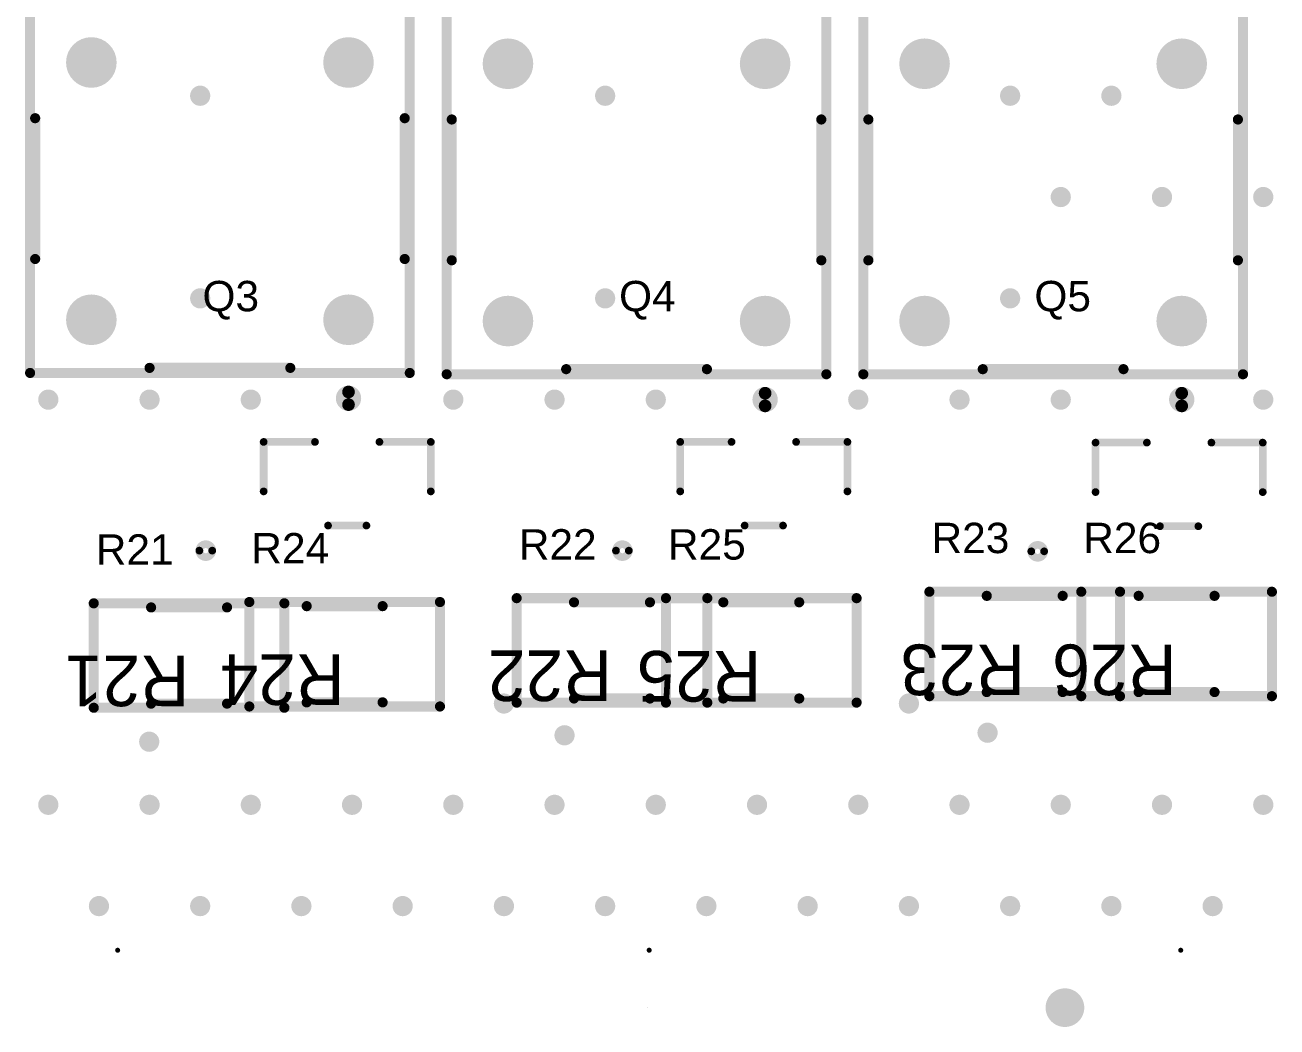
# Model space of a CAD drawing. Header units: millimetres. Extents: x 61 to 211, y 2 to 44.
# Drawn here: x 122.54 to 147.27, y 3.61 to 23.4 of the extents above; entities that cross this region are included whole.
import ezdxf

# ---------------------------------------------------------------- set-up
doc = ezdxf.new("R2010")
doc.units = ezdxf.units.MM
for name, color, linetype in [('Mechanical10', 56, 'Continuous'), ('PadHoleLayer', 156, 'Continuous'), ('TopOverlay', 2, 'Continuous'), ('ViaHoleLayer', 16, 'Continuous')]:
    doc.layers.add(name, color=color, linetype=linetype)
doc.styles.add('Arial', font='', dxfattribs={"height": 0.2})
doc.styles.get('Arial').set_extended_font_data('Arial')

# ---------------------------------------------------------------- blocks, each defined once
blk = doc.blocks.new('V______CRCW0603__3_IPC_A_15')
at = {"layer": 'Mechanical10', "const_width": 0.1999996}
for points in [[(-1.8829147, 1.03106474), (-1.8829147, -1.03106474)], [(1.88291724, 1.03106474), (-1.8829147, 1.03106474)], [(1.88291724, 1.03106474), (1.88291724, -1.03106474)], [(1.88291724, -1.03106474), (-1.8829147, -1.03106474)]]:
    blk.add_lwpolyline(points, dxfattribs=at)
at = {"layer": 'Mechanical10', "const_width": 0.0999998}
for points in [[(-1.9329146, 1.03106474, 1), (-1.8329148, 1.03106474, 1)], [(-1.9329146, 1.03106474, 1), (-1.8329148, 1.03106474, 1)], [(1.83291734, 1.03106474, 1), (1.93291714, 1.03106474, 1)], [(1.83291734, 1.03106474, 1), (1.93291714, 1.03106474, 1)], [(-1.9329146, -1.03106474, 1), (-1.8329148, -1.03106474, 1)], [(-1.9329146, -1.03106474, 1), (-1.8329148, -1.03106474, 1)], [(1.83291734, -1.03106474, 1), (1.93291714, -1.03106474, 1)], [(1.83291734, -1.03106474, 1), (1.93291714, -1.03106474, 1)]]:
    blk.add_lwpolyline(points, format="xyb", close=True, dxfattribs=at)
at = {"layer": 'TopOverlay', "const_width": 0.1999996}
for points in [[(0.75000104, 0.95000064), (-0.75000104, 0.95000064)], [(0.75000104, -0.95000064), (-0.75000104, -0.95000064)]]:
    blk.add_lwpolyline(points, dxfattribs=at)
at = {"layer": 'TopOverlay', "const_width": 0.0999998}
for points in [[(-0.8000009399999999, 0.95000064, 1), (-0.7000011399999999, 0.95000064, 1)], [(0.7000011399999999, 0.95000064, 1), (0.8000009399999999, 0.95000064, 1)], [(-0.8000009399999999, -0.95000064, 1), (-0.7000011399999999, -0.95000064, 1)], [(0.7000011399999999, -0.95000064, 1), (0.8000009399999999, -0.95000064, 1)]]:
    blk.add_lwpolyline(points, format="xyb", close=True, dxfattribs=at)
at = {"layer": 'Mechanical10'}
blk.add_text('R24', height=1.00000054, dxfattribs=at).set_placement((-1.27e-05, -7.62e-06))
blk = doc.blocks.new('V______CRCW0603__3_IPC_A_16')
at = {"layer": 'Mechanical10', "const_width": 0.1999996}
for points in [[(-1.8829147, 1.03106474), (-1.8829147, -1.03106474)], [(1.88291724, 1.03106474), (-1.8829147, 1.03106474)], [(1.88291724, 1.03106474), (1.88291724, -1.03106474)], [(1.88291724, -1.03106474), (-1.8829147, -1.03106474)]]:
    blk.add_lwpolyline(points, dxfattribs=at)
at = {"layer": 'Mechanical10', "const_width": 0.0999998}
for points in [[(-1.9329146, 1.03106474, 1), (-1.8329148, 1.03106474, 1)], [(-1.9329146, 1.03106474, 1), (-1.8329148, 1.03106474, 1)], [(1.83291734, 1.03106474, 1), (1.93291714, 1.03106474, 1)], [(1.83291734, 1.03106474, 1), (1.93291714, 1.03106474, 1)], [(-1.9329146, -1.03106474, 1), (-1.8329148, -1.03106474, 1)], [(-1.9329146, -1.03106474, 1), (-1.8329148, -1.03106474, 1)], [(1.83291734, -1.03106474, 1), (1.93291714, -1.03106474, 1)], [(1.83291734, -1.03106474, 1), (1.93291714, -1.03106474, 1)]]:
    blk.add_lwpolyline(points, format="xyb", close=True, dxfattribs=at)
at = {"layer": 'TopOverlay', "const_width": 0.1999996}
for points in [[(0.75000104, 0.95000064), (-0.75000104, 0.95000064)], [(0.75000104, -0.95000064), (-0.75000104, -0.95000064)]]:
    blk.add_lwpolyline(points, dxfattribs=at)
at = {"layer": 'TopOverlay', "const_width": 0.0999998}
for points in [[(-0.8000009399999999, 0.95000064, 1), (-0.7000011399999999, 0.95000064, 1)], [(0.7000011399999999, 0.95000064, 1), (0.8000009399999999, 0.95000064, 1)], [(-0.8000009399999999, -0.95000064, 1), (-0.7000011399999999, -0.95000064, 1)], [(0.7000011399999999, -0.95000064, 1), (0.8000009399999999, -0.95000064, 1)]]:
    blk.add_lwpolyline(points, format="xyb", close=True, dxfattribs=at)
at = {"layer": 'Mechanical10'}
blk.add_text('R23', height=1.00000054, dxfattribs=at).set_placement((-7.62e-06, 0.0110871))
blk = doc.blocks.new('V______CRCW0603__3_IPC_A_17')
at = {"layer": 'Mechanical10', "const_width": 0.1999996}
for points in [[(-1.8829147, 1.03106474), (-1.8829147, -1.03106474)], [(1.88291724, 1.03106474), (-1.8829147, 1.03106474)], [(1.88291724, 1.03106474), (1.88291724, -1.03106474)], [(1.88291724, -1.03106474), (-1.8829147, -1.03106474)]]:
    blk.add_lwpolyline(points, dxfattribs=at)
at = {"layer": 'Mechanical10', "const_width": 0.0999998}
for points in [[(-1.9329146, 1.03106474, 1), (-1.8329148, 1.03106474, 1)], [(-1.9329146, 1.03106474, 1), (-1.8329148, 1.03106474, 1)], [(1.83291734, 1.03106474, 1), (1.93291714, 1.03106474, 1)], [(1.83291734, 1.03106474, 1), (1.93291714, 1.03106474, 1)], [(-1.9329146, -1.03106474, 1), (-1.8329148, -1.03106474, 1)], [(-1.9329146, -1.03106474, 1), (-1.8329148, -1.03106474, 1)], [(1.83291734, -1.03106474, 1), (1.93291714, -1.03106474, 1)], [(1.83291734, -1.03106474, 1), (1.93291714, -1.03106474, 1)]]:
    blk.add_lwpolyline(points, format="xyb", close=True, dxfattribs=at)
at = {"layer": 'TopOverlay', "const_width": 0.1999996}
for points in [[(0.75000104, 0.95000064), (-0.75000104, 0.95000064)], [(0.75000104, -0.95000064), (-0.75000104, -0.95000064)]]:
    blk.add_lwpolyline(points, dxfattribs=at)
at = {"layer": 'TopOverlay', "const_width": 0.0999998}
for points in [[(-0.8000009399999999, 0.95000064, 1), (-0.7000011399999999, 0.95000064, 1)], [(0.7000011399999999, 0.95000064, 1), (0.8000009399999999, 0.95000064, 1)], [(-0.8000009399999999, -0.95000064, 1), (-0.7000011399999999, -0.95000064, 1)], [(0.7000011399999999, -0.95000064, 1), (0.8000009399999999, -0.95000064, 1)]]:
    blk.add_lwpolyline(points, format="xyb", close=True, dxfattribs=at)
at = {"layer": 'Mechanical10'}
blk.add_text('R25', height=1.00000054, dxfattribs=at).set_placement((-1.27e-05, 0.0110871))
blk = doc.blocks.new('V______CRCW0603__3_IPC_A_18')
at = {"layer": 'Mechanical10', "const_width": 0.1999996}
for points in [[(-1.8829147, 1.03106474), (-1.8829147, -1.03106474)], [(1.88291724, 1.03106474), (-1.8829147, 1.03106474)], [(1.88291724, 1.03106474), (1.88291724, -1.03106474)], [(1.88291724, -1.03106474), (-1.8829147, -1.03106474)]]:
    blk.add_lwpolyline(points, dxfattribs=at)
at = {"layer": 'Mechanical10', "const_width": 0.0999998}
for points in [[(-1.9329146, 1.03106474, 1), (-1.8329148, 1.03106474, 1)], [(-1.9329146, 1.03106474, 1), (-1.8329148, 1.03106474, 1)], [(1.83291734, 1.03106474, 1), (1.93291714, 1.03106474, 1)], [(1.83291734, 1.03106474, 1), (1.93291714, 1.03106474, 1)], [(-1.9329146, -1.03106474, 1), (-1.8329148, -1.03106474, 1)], [(-1.9329146, -1.03106474, 1), (-1.8329148, -1.03106474, 1)], [(1.83291734, -1.03106474, 1), (1.93291714, -1.03106474, 1)], [(1.83291734, -1.03106474, 1), (1.93291714, -1.03106474, 1)]]:
    blk.add_lwpolyline(points, format="xyb", close=True, dxfattribs=at)
at = {"layer": 'TopOverlay', "const_width": 0.1999996}
for points in [[(0.75000104, 0.95000064), (-0.75000104, 0.95000064)], [(0.75000104, -0.95000064), (-0.75000104, -0.95000064)]]:
    blk.add_lwpolyline(points, dxfattribs=at)
at = {"layer": 'TopOverlay', "const_width": 0.0999998}
for points in [[(-0.8000009399999999, 0.95000064, 1), (-0.7000011399999999, 0.95000064, 1)], [(0.7000011399999999, 0.95000064, 1), (0.8000009399999999, 0.95000064, 1)], [(-0.8000009399999999, -0.95000064, 1), (-0.7000011399999999, -0.95000064, 1)], [(0.7000011399999999, -0.95000064, 1), (0.8000009399999999, -0.95000064, 1)]]:
    blk.add_lwpolyline(points, format="xyb", close=True, dxfattribs=at)
at = {"layer": 'Mechanical10'}
blk.add_text('R22', height=1.00000054, dxfattribs=at).set_placement((-7.62e-06, -7.62e-06))
blk = doc.blocks.new('V______CRCW0603__3_IPC_A_19')
at = {"layer": 'Mechanical10', "const_width": 0.1999996}
for points in [[(-1.8829147, 1.03106474), (-1.8829147, -1.03106474)], [(1.88291724, 1.03106474), (-1.8829147, 1.03106474)], [(1.88291724, 1.03106474), (1.88291724, -1.03106474)], [(1.88291724, -1.03106474), (-1.8829147, -1.03106474)]]:
    blk.add_lwpolyline(points, dxfattribs=at)
at = {"layer": 'Mechanical10', "const_width": 0.0999998}
for points in [[(-1.9329146, 1.03106474, 1), (-1.8329148, 1.03106474, 1)], [(-1.9329146, 1.03106474, 1), (-1.8329148, 1.03106474, 1)], [(1.83291734, 1.03106474, 1), (1.93291714, 1.03106474, 1)], [(1.83291734, 1.03106474, 1), (1.93291714, 1.03106474, 1)], [(-1.9329146, -1.03106474, 1), (-1.8329148, -1.03106474, 1)], [(-1.9329146, -1.03106474, 1), (-1.8329148, -1.03106474, 1)], [(1.83291734, -1.03106474, 1), (1.93291714, -1.03106474, 1)], [(1.83291734, -1.03106474, 1), (1.93291714, -1.03106474, 1)]]:
    blk.add_lwpolyline(points, format="xyb", close=True, dxfattribs=at)
at = {"layer": 'TopOverlay', "const_width": 0.1999996}
for points in [[(0.75000104, 0.95000064), (-0.75000104, 0.95000064)], [(0.75000104, -0.95000064), (-0.75000104, -0.95000064)]]:
    blk.add_lwpolyline(points, dxfattribs=at)
at = {"layer": 'TopOverlay', "const_width": 0.0999998}
for points in [[(-0.8000009399999999, 0.95000064, 1), (-0.7000011399999999, 0.95000064, 1)], [(0.7000011399999999, 0.95000064, 1), (0.8000009399999999, 0.95000064, 1)], [(-0.8000009399999999, -0.95000064, 1), (-0.7000011399999999, -0.95000064, 1)], [(0.7000011399999999, -0.95000064, 1), (0.8000009399999999, -0.95000064, 1)]]:
    blk.add_lwpolyline(points, format="xyb", close=True, dxfattribs=at)
at = {"layer": 'Mechanical10'}
blk.add_text('R21', height=1.00000054, dxfattribs=at).set_placement((-1.27e-05, -7.62e-06))
blk = doc.blocks.new('V______CRCW0603__3_IPC_A_20')
at = {"layer": 'Mechanical10', "const_width": 0.1999996}
for points in [[(-1.8829147, 1.03106474), (-1.8829147, -1.03106474)], [(1.88291724, 1.03106474), (-1.8829147, 1.03106474)], [(1.88291724, 1.03106474), (1.88291724, -1.03106474)], [(1.88291724, -1.03106474), (-1.8829147, -1.03106474)]]:
    blk.add_lwpolyline(points, dxfattribs=at)
at = {"layer": 'Mechanical10', "const_width": 0.0999998}
for points in [[(-1.9329146, 1.03106474, 1), (-1.8329148, 1.03106474, 1)], [(-1.9329146, 1.03106474, 1), (-1.8329148, 1.03106474, 1)], [(1.83291734, 1.03106474, 1), (1.93291714, 1.03106474, 1)], [(1.83291734, 1.03106474, 1), (1.93291714, 1.03106474, 1)], [(-1.9329146, -1.03106474, 1), (-1.8329148, -1.03106474, 1)], [(-1.9329146, -1.03106474, 1), (-1.8329148, -1.03106474, 1)], [(1.83291734, -1.03106474, 1), (1.93291714, -1.03106474, 1)], [(1.83291734, -1.03106474, 1), (1.93291714, -1.03106474, 1)]]:
    blk.add_lwpolyline(points, format="xyb", close=True, dxfattribs=at)
at = {"layer": 'TopOverlay', "const_width": 0.1999996}
for points in [[(0.75000104, 0.95000064), (-0.75000104, 0.95000064)], [(0.75000104, -0.95000064), (-0.75000104, -0.95000064)]]:
    blk.add_lwpolyline(points, dxfattribs=at)
at = {"layer": 'TopOverlay', "const_width": 0.0999998}
for points in [[(-0.8000009399999999, 0.95000064, 1), (-0.7000011399999999, 0.95000064, 1)], [(0.7000011399999999, 0.95000064, 1), (0.8000009399999999, 0.95000064, 1)], [(-0.8000009399999999, -0.95000064, 1), (-0.7000011399999999, -0.95000064, 1)], [(0.7000011399999999, -0.95000064, 1), (0.8000009399999999, -0.95000064, 1)]]:
    blk.add_lwpolyline(points, format="xyb", close=True, dxfattribs=at)
at = {"layer": 'Mechanical10'}
blk.add_text('R26', height=1.00000054, dxfattribs=at).set_placement((-1.27e-05, 0.0110871))
blk = doc.blocks.new('SOT23_3_ONS_M_21')
at = {"layer": 'TopOverlay', "const_width": 0.1524}
for points in [[(-1.651, -0.15101824), (-1.651, 0.8255)], [(-1.651, 0.8255), (-0.6367399, 0.8255)], [(0.6367399, 0.8255), (1.651, 0.8255)], [(1.651, -0.15101824), (1.651, 0.8255)], [(-0.3792601, -0.8255), (0.3792601, -0.8255)]]:
    blk.add_lwpolyline(points, dxfattribs=at)
at = {"layer": 'TopOverlay'}
for points, const_width in [([(-1.6891, 0.8255, 1), (-1.6129, 0.8255, 1)], 0.0762), ([(-1.6891, 0.8255, 1), (-1.6129, 0.8255, 1)], 0.0762), ([(-0.6748398999999999, 0.8255, 1), (-0.5986398999999999, 0.8255, 1)], 0.0762), ([(0.5986398999999999, 0.8255, 1), (0.6748398999999999, 0.8255, 1)], 0.0762), ([(1.6129, 0.8255, 1), (1.6891, 0.8255, 1)], 0.0762), ([(1.6129, 0.8255, 1), (1.6891, 0.8255, 1)], 0.0762), ([(-1.6891, -0.15101824, 1), (-1.6129, -0.15101824, 1)], 0.0762), ([(1.6129, -0.15101824, 1), (1.6891, -0.15101824, 1)], 0.0762), ([(-0.4173601, -0.8255, 1), (-0.3411601, -0.8255, 1)], 0.0762), ([(0.3411601, -0.8255, 1), (0.4173601, -0.8255, 1)], 0.0762), ([(-2.667, -1.3208, 1), (-2.921, -1.3208, 1)], 0.1524), ([(-2.9591, -1.3208, 1), (-2.8829, -1.3208, 1)], 0.0762), ([(-2.7051, -1.3208, 1), (-2.6289, -1.3208, 1)], 0.0762)]:
    blk.add_lwpolyline(points, format="xyb", close=True, dxfattribs=dict(at, const_width=const_width))
blk = doc.blocks.new('SOT23_3_ONS_M_22')
at = {"layer": 'TopOverlay', "const_width": 0.1524}
for points in [[(-1.651, -0.15101824), (-1.651, 0.8255)], [(-1.651, 0.8255), (-0.6367399, 0.8255)], [(0.6367399, 0.8255), (1.651, 0.8255)], [(1.651, -0.15101824), (1.651, 0.8255)], [(-0.3792601, -0.8255), (0.3792601, -0.8255)]]:
    blk.add_lwpolyline(points, dxfattribs=at)
at = {"layer": 'TopOverlay'}
for points, const_width in [([(-1.6891, 0.8255, 1), (-1.6129, 0.8255, 1)], 0.0762), ([(-1.6891, 0.8255, 1), (-1.6129, 0.8255, 1)], 0.0762), ([(-0.6748398999999999, 0.8255, 1), (-0.5986398999999999, 0.8255, 1)], 0.0762), ([(0.5986398999999999, 0.8255, 1), (0.6748398999999999, 0.8255, 1)], 0.0762), ([(1.6129, 0.8255, 1), (1.6891, 0.8255, 1)], 0.0762), ([(1.6129, 0.8255, 1), (1.6891, 0.8255, 1)], 0.0762), ([(-1.6891, -0.15101824, 1), (-1.6129, -0.15101824, 1)], 0.0762), ([(1.6129, -0.15101824, 1), (1.6891, -0.15101824, 1)], 0.0762), ([(-0.4173601, -0.8255, 1), (-0.3411601, -0.8255, 1)], 0.0762), ([(0.3411601, -0.8255, 1), (0.4173601, -0.8255, 1)], 0.0762), ([(-2.667, -1.3208, 1), (-2.921, -1.3208, 1)], 0.1524), ([(-2.9591, -1.3208, 1), (-2.8829, -1.3208, 1)], 0.0762), ([(-2.7051, -1.3208, 1), (-2.6289, -1.3208, 1)], 0.0762)]:
    blk.add_lwpolyline(points, format="xyb", close=True, dxfattribs=dict(at, const_width=const_width))
blk = doc.blocks.new('SOT23_3_ONS_M_23')
at = {"layer": 'TopOverlay', "const_width": 0.1524}
for points in [[(-1.651, -0.15101824), (-1.651, 0.8255)], [(-1.651, 0.8255), (-0.6367399, 0.8255)], [(0.6367399, 0.8255), (1.651, 0.8255)], [(1.651, -0.15101824), (1.651, 0.8255)], [(-0.3792601, -0.8255), (0.3792601, -0.8255)]]:
    blk.add_lwpolyline(points, dxfattribs=at)
at = {"layer": 'TopOverlay'}
for points, const_width in [([(-1.6891, 0.8255, 1), (-1.6129, 0.8255, 1)], 0.0762), ([(-1.6891, 0.8255, 1), (-1.6129, 0.8255, 1)], 0.0762), ([(-0.6748398999999999, 0.8255, 1), (-0.5986398999999999, 0.8255, 1)], 0.0762), ([(0.5986398999999999, 0.8255, 1), (0.6748398999999999, 0.8255, 1)], 0.0762), ([(1.6129, 0.8255, 1), (1.6891, 0.8255, 1)], 0.0762), ([(1.6129, 0.8255, 1), (1.6891, 0.8255, 1)], 0.0762), ([(-1.6891, -0.15101824, 1), (-1.6129, -0.15101824, 1)], 0.0762), ([(1.6129, -0.15101824, 1), (1.6891, -0.15101824, 1)], 0.0762), ([(-0.4173601, -0.8255, 1), (-0.3411601, -0.8255, 1)], 0.0762), ([(0.3411601, -0.8255, 1), (0.4173601, -0.8255, 1)], 0.0762), ([(-2.667, -1.3208, 1), (-2.921, -1.3208, 1)], 0.1524), ([(-2.9591, -1.3208, 1), (-2.8829, -1.3208, 1)], 0.0762), ([(-2.7051, -1.3208, 1), (-2.6289, -1.3208, 1)], 0.0762)]:
    blk.add_lwpolyline(points, format="xyb", close=True, dxfattribs=dict(at, const_width=const_width))
blk = doc.blocks.new('TE_C____________V23079A1001B301_R___________L____P_______26')
at = {"layer": 'PadHoleLayer'}
h = blk.add_hatch(color=156, dxfattribs=at)
edge = h.paths.add_edge_path()
edge.add_arc((-6.35, 2.54), 0.499999, 0, 360)
h = blk.add_hatch(color=156, dxfattribs=at)
edge = h.paths.add_edge_path()
edge.add_arc((-1.27, 2.54), 0.499999, 0, 360)
h = blk.add_hatch(color=156, dxfattribs=at)
edge = h.paths.add_edge_path()
edge.add_arc((1.27, 2.54), 0.499999, 0, 360)
h = blk.add_hatch(color=156, dxfattribs=at)
edge = h.paths.add_edge_path()
edge.add_arc((3.81, 2.54), 0.499999, 0, 360)
h = blk.add_hatch(color=156, dxfattribs=at)
edge = h.paths.add_edge_path()
edge.add_arc((-6.35, -2.54), 0.499999, 0, 360)
h = blk.add_hatch(color=156, dxfattribs=at)
edge = h.paths.add_edge_path()
edge.add_arc((-1.27, -2.54), 0.499999, 0, 360)
h = blk.add_hatch(color=156, dxfattribs=at)
edge = h.paths.add_edge_path()
edge.add_arc((1.27, -2.54), 0.499999, 0, 360)
h = blk.add_hatch(color=156, dxfattribs=at)
edge = h.paths.add_edge_path()
edge.add_arc((3.81, -2.54), 0.499999, 0, 360)
at = {"layer": 'Mechanical10', "const_width": 0.1999996}
for points in [[(-7.400000439999999, 3.75000012), (-7.400000439999999, -3.75000012)], [(-7.400000439999999, 3.75000012), (7.400000439999999, 3.75000012)], [(7.400000439999999, 3.75000012), (7.400000439999999, -3.75000012)], [(-7.400000439999999, -3.75000012), (7.400000439999999, -3.75000012)]]:
    blk.add_lwpolyline(points, dxfattribs=at)
at = {"layer": 'Mechanical10', "const_width": 0.0999998}
for points in [[(-7.450000339999999, 3.75000012, 1), (-7.35000054, 3.75000012, 1)], [(-7.450000339999999, 3.75000012, 1), (-7.35000054, 3.75000012, 1)], [(7.35000054, 3.75000012, 1), (7.450000339999999, 3.75000012, 1)], [(7.35000054, 3.75000012, 1), (7.450000339999999, 3.75000012, 1)], [(-7.450000339999999, -3.75000012, 1), (-7.35000054, -3.75000012, 1)], [(-7.450000339999999, -3.75000012, 1), (-7.35000054, -3.75000012, 1)], [(7.35000054, -3.75000012, 1), (7.450000339999999, -3.75000012, 1)], [(7.35000054, -3.75000012, 1), (7.450000339999999, -3.75000012, 1)]]:
    blk.add_lwpolyline(points, format="xyb", close=True, dxfattribs=at)
at = {"layer": 'TopOverlay', "const_width": 0.1999996}
for points in [[(-5.149999859999999, 3.65000032), (-2.37000034, 3.65000032)], [(-0.06999986, 3.65000032), (0.16999966, 3.65000032)], [(2.47000014, 3.65000032), (2.70999966, 3.65000032)], [(5.01000014, 3.65000032), (7.300000639999999, 3.65000032)], [(7.300000639999999, 3.65000032), (7.300000639999999, -3.65000032)], [(-7.300000639999999, 1.38999976), (-7.300000639999999, -1.38999976)], [(-5.149999859999999, -3.65000032), (-2.37000034, -3.65000032)], [(-0.06999986, -3.65000032), (0.16999966, -3.65000032)], [(2.47000014, -3.65000032), (2.70999966, -3.65000032)], [(5.01000014, -3.65000032), (7.300000639999999, -3.65000032)]]:
    blk.add_lwpolyline(points, dxfattribs=at)
at = {"layer": 'TopOverlay'}
for points, const_width in [([(-5.19999976, 3.65000032, 1), (-5.09999996, 3.65000032, 1)], 0.0999998), ([(-2.42000024, 3.65000032, 1), (-2.32000044, 3.65000032, 1)], 0.0999998), ([(-0.11999976, 3.65000032, 1), (-0.01999996, 3.65000032, 1)], 0.0999998), ([(0.11999976, 3.65000032, 1), (0.21999956, 3.65000032, 1)], 0.0999998), ([(2.42000024, 3.65000032, 1), (2.52000004, 3.65000032, 1)], 0.0999998), ([(2.65999976, 3.65000032, 1), (2.75999956, 3.65000032, 1)], 0.0999998), ([(4.960000239999999, 3.65000032, 1), (5.060000039999999, 3.65000032, 1)], 0.0999998), ([(7.250000739999999, 3.65000032, 1), (7.35000054, 3.65000032, 1)], 0.0999998), ([(7.250000739999999, 3.65000032, 1), (7.35000054, 3.65000032, 1)], 0.0999998), ([(-7.35000054, 1.38999976, 1), (-7.250000739999999, 1.38999976, 1)], 0.0999998), ([(-7.35000054, -1.38999976, 1), (-7.250000739999999, -1.38999976, 1)], 0.0999998), ([(-7.774998419999999, -2.54, 1), (-8.02500046, -2.54, 1)], 0.2499995), ([(-8.0874997, -2.54, 1), (-7.962501219999999, -2.54, 1)], 0.12499848), ([(-7.837497659999999, -2.54, 1), (-7.71249918, -2.54, 1)], 0.12499848), ([(-5.19999976, -3.65000032, 1), (-5.09999996, -3.65000032, 1)], 0.0999998), ([(-2.42000024, -3.65000032, 1), (-2.32000044, -3.65000032, 1)], 0.0999998), ([(-0.11999976, -3.65000032, 1), (-0.01999996, -3.65000032, 1)], 0.0999998), ([(0.11999976, -3.65000032, 1), (0.21999956, -3.65000032, 1)], 0.0999998), ([(2.42000024, -3.65000032, 1), (2.52000004, -3.65000032, 1)], 0.0999998), ([(2.65999976, -3.65000032, 1), (2.75999956, -3.65000032, 1)], 0.0999998), ([(4.960000239999999, -3.65000032, 1), (5.060000039999999, -3.65000032, 1)], 0.0999998), ([(7.250000739999999, -3.65000032, 1), (7.35000054, -3.65000032, 1)], 0.0999998), ([(7.250000739999999, -3.65000032, 1), (7.35000054, -3.65000032, 1)], 0.0999998)]:
    blk.add_lwpolyline(points, format="xyb", close=True, dxfattribs=dict(at, const_width=const_width))
at = {"layer": 'Mechanical10'}
blk.add_text('K3', height=1.00000054, dxfattribs=at).set_placement((0, 0))
blk = doc.blocks.new('TE_C____________V23079A1001B301_R___________L____P_______27')
at = {"layer": 'PadHoleLayer'}
h = blk.add_hatch(color=156, dxfattribs=at)
edge = h.paths.add_edge_path()
edge.add_arc((-6.35, 2.54), 0.499999, 0, 360)
h = blk.add_hatch(color=156, dxfattribs=at)
edge = h.paths.add_edge_path()
edge.add_arc((-1.27, 2.54), 0.499999, 0, 360)
h = blk.add_hatch(color=156, dxfattribs=at)
edge = h.paths.add_edge_path()
edge.add_arc((1.27, 2.54), 0.499999, 0, 360)
h = blk.add_hatch(color=156, dxfattribs=at)
edge = h.paths.add_edge_path()
edge.add_arc((3.81, 2.54), 0.499999, 0, 360)
h = blk.add_hatch(color=156, dxfattribs=at)
edge = h.paths.add_edge_path()
edge.add_arc((-6.35, -2.54), 0.499999, 0, 360)
h = blk.add_hatch(color=156, dxfattribs=at)
edge = h.paths.add_edge_path()
edge.add_arc((-1.27, -2.54), 0.499999, 0, 360)
h = blk.add_hatch(color=156, dxfattribs=at)
edge = h.paths.add_edge_path()
edge.add_arc((1.27, -2.54), 0.499999, 0, 360)
h = blk.add_hatch(color=156, dxfattribs=at)
edge = h.paths.add_edge_path()
edge.add_arc((3.81, -2.54), 0.499999, 0, 360)
at = {"layer": 'Mechanical10', "const_width": 0.1999996}
for points in [[(-7.400000439999999, 3.75000012), (-7.400000439999999, -3.75000012)], [(-7.400000439999999, 3.75000012), (7.400000439999999, 3.75000012)], [(7.400000439999999, 3.75000012), (7.400000439999999, -3.75000012)], [(-7.400000439999999, -3.75000012), (7.400000439999999, -3.75000012)]]:
    blk.add_lwpolyline(points, dxfattribs=at)
at = {"layer": 'Mechanical10', "const_width": 0.0999998}
for points in [[(-7.450000339999999, 3.75000012, 1), (-7.35000054, 3.75000012, 1)], [(-7.450000339999999, 3.75000012, 1), (-7.35000054, 3.75000012, 1)], [(7.35000054, 3.75000012, 1), (7.450000339999999, 3.75000012, 1)], [(7.35000054, 3.75000012, 1), (7.450000339999999, 3.75000012, 1)], [(-7.450000339999999, -3.75000012, 1), (-7.35000054, -3.75000012, 1)], [(-7.450000339999999, -3.75000012, 1), (-7.35000054, -3.75000012, 1)], [(7.35000054, -3.75000012, 1), (7.450000339999999, -3.75000012, 1)], [(7.35000054, -3.75000012, 1), (7.450000339999999, -3.75000012, 1)]]:
    blk.add_lwpolyline(points, format="xyb", close=True, dxfattribs=at)
at = {"layer": 'TopOverlay', "const_width": 0.1999996}
for points in [[(-5.149999859999999, 3.65000032), (-2.37000034, 3.65000032)], [(-0.06999986, 3.65000032), (0.16999966, 3.65000032)], [(2.47000014, 3.65000032), (2.70999966, 3.65000032)], [(5.01000014, 3.65000032), (7.300000639999999, 3.65000032)], [(7.300000639999999, 3.65000032), (7.300000639999999, -3.65000032)], [(-7.300000639999999, 1.38999976), (-7.300000639999999, -1.38999976)], [(-5.149999859999999, -3.65000032), (-2.37000034, -3.65000032)], [(-0.06999986, -3.65000032), (0.16999966, -3.65000032)], [(2.47000014, -3.65000032), (2.70999966, -3.65000032)], [(5.01000014, -3.65000032), (7.300000639999999, -3.65000032)]]:
    blk.add_lwpolyline(points, dxfattribs=at)
at = {"layer": 'TopOverlay'}
for points, const_width in [([(-5.19999976, 3.65000032, 1), (-5.09999996, 3.65000032, 1)], 0.0999998), ([(-2.42000024, 3.65000032, 1), (-2.32000044, 3.65000032, 1)], 0.0999998), ([(-0.11999976, 3.65000032, 1), (-0.01999996, 3.65000032, 1)], 0.0999998), ([(0.11999976, 3.65000032, 1), (0.21999956, 3.65000032, 1)], 0.0999998), ([(2.42000024, 3.65000032, 1), (2.52000004, 3.65000032, 1)], 0.0999998), ([(2.65999976, 3.65000032, 1), (2.75999956, 3.65000032, 1)], 0.0999998), ([(4.960000239999999, 3.65000032, 1), (5.060000039999999, 3.65000032, 1)], 0.0999998), ([(7.250000739999999, 3.65000032, 1), (7.35000054, 3.65000032, 1)], 0.0999998), ([(7.250000739999999, 3.65000032, 1), (7.35000054, 3.65000032, 1)], 0.0999998), ([(-7.35000054, 1.38999976, 1), (-7.250000739999999, 1.38999976, 1)], 0.0999998), ([(-7.35000054, -1.38999976, 1), (-7.250000739999999, -1.38999976, 1)], 0.0999998), ([(-7.774998419999999, -2.54, 1), (-8.02500046, -2.54, 1)], 0.2499995), ([(-8.0874997, -2.54, 1), (-7.962501219999999, -2.54, 1)], 0.12499848), ([(-7.837497659999999, -2.54, 1), (-7.71249918, -2.54, 1)], 0.12499848), ([(-5.19999976, -3.65000032, 1), (-5.09999996, -3.65000032, 1)], 0.0999998), ([(-2.42000024, -3.65000032, 1), (-2.32000044, -3.65000032, 1)], 0.0999998), ([(-0.11999976, -3.65000032, 1), (-0.01999996, -3.65000032, 1)], 0.0999998), ([(0.11999976, -3.65000032, 1), (0.21999956, -3.65000032, 1)], 0.0999998), ([(2.42000024, -3.65000032, 1), (2.52000004, -3.65000032, 1)], 0.0999998), ([(2.65999976, -3.65000032, 1), (2.75999956, -3.65000032, 1)], 0.0999998), ([(4.960000239999999, -3.65000032, 1), (5.060000039999999, -3.65000032, 1)], 0.0999998), ([(7.250000739999999, -3.65000032, 1), (7.35000054, -3.65000032, 1)], 0.0999998), ([(7.250000739999999, -3.65000032, 1), (7.35000054, -3.65000032, 1)], 0.0999998)]:
    blk.add_lwpolyline(points, format="xyb", close=True, dxfattribs=dict(at, const_width=const_width))
at = {"layer": 'Mechanical10'}
blk.add_text('K2', height=1.00000054, dxfattribs=at).set_placement((0, 0))
blk = doc.blocks.new('TE_C____________V23079A1001B301_R___________L____P_______80')
at = {"layer": 'PadHoleLayer'}
h = blk.add_hatch(color=156, dxfattribs=at)
edge = h.paths.add_edge_path()
edge.add_arc((-6.35, 2.54), 0.499999, 0, 360)
h = blk.add_hatch(color=156, dxfattribs=at)
edge = h.paths.add_edge_path()
edge.add_arc((-1.27, 2.54), 0.499999, 0, 360)
h = blk.add_hatch(color=156, dxfattribs=at)
edge = h.paths.add_edge_path()
edge.add_arc((1.27, 2.54), 0.499999, 0, 360)
h = blk.add_hatch(color=156, dxfattribs=at)
edge = h.paths.add_edge_path()
edge.add_arc((3.81, 2.54), 0.499999, 0, 360)
h = blk.add_hatch(color=156, dxfattribs=at)
edge = h.paths.add_edge_path()
edge.add_arc((-6.35, -2.54), 0.499999, 0, 360)
h = blk.add_hatch(color=156, dxfattribs=at)
edge = h.paths.add_edge_path()
edge.add_arc((-1.27, -2.54), 0.499999, 0, 360)
h = blk.add_hatch(color=156, dxfattribs=at)
edge = h.paths.add_edge_path()
edge.add_arc((1.27, -2.54), 0.499999, 0, 360)
h = blk.add_hatch(color=156, dxfattribs=at)
edge = h.paths.add_edge_path()
edge.add_arc((3.81, -2.54), 0.499999, 0, 360)
at = {"layer": 'Mechanical10', "const_width": 0.1999996}
for points in [[(-7.400000439999999, 3.75000012), (-7.400000439999999, -3.75000012)], [(-7.400000439999999, 3.75000012), (7.400000439999999, 3.75000012)], [(7.400000439999999, 3.75000012), (7.400000439999999, -3.75000012)], [(-7.400000439999999, -3.75000012), (7.400000439999999, -3.75000012)]]:
    blk.add_lwpolyline(points, dxfattribs=at)
at = {"layer": 'Mechanical10', "const_width": 0.0999998}
for points in [[(-7.450000339999999, 3.75000012, 1), (-7.35000054, 3.75000012, 1)], [(-7.450000339999999, 3.75000012, 1), (-7.35000054, 3.75000012, 1)], [(7.35000054, 3.75000012, 1), (7.450000339999999, 3.75000012, 1)], [(7.35000054, 3.75000012, 1), (7.450000339999999, 3.75000012, 1)], [(-7.450000339999999, -3.75000012, 1), (-7.35000054, -3.75000012, 1)], [(-7.450000339999999, -3.75000012, 1), (-7.35000054, -3.75000012, 1)], [(7.35000054, -3.75000012, 1), (7.450000339999999, -3.75000012, 1)], [(7.35000054, -3.75000012, 1), (7.450000339999999, -3.75000012, 1)]]:
    blk.add_lwpolyline(points, format="xyb", close=True, dxfattribs=at)
at = {"layer": 'TopOverlay', "const_width": 0.1999996}
for points in [[(-5.149999859999999, 3.65000032), (-2.37000034, 3.65000032)], [(-0.06999986, 3.65000032), (0.16999966, 3.65000032)], [(2.47000014, 3.65000032), (2.70999966, 3.65000032)], [(5.01000014, 3.65000032), (7.300000639999999, 3.65000032)], [(7.300000639999999, 3.65000032), (7.300000639999999, -3.65000032)], [(-7.300000639999999, 1.38999976), (-7.300000639999999, -1.38999976)], [(-5.149999859999999, -3.65000032), (-2.37000034, -3.65000032)], [(-0.06999986, -3.65000032), (0.16999966, -3.65000032)], [(2.47000014, -3.65000032), (2.70999966, -3.65000032)], [(5.01000014, -3.65000032), (7.300000639999999, -3.65000032)]]:
    blk.add_lwpolyline(points, dxfattribs=at)
at = {"layer": 'TopOverlay'}
for points, const_width in [([(-5.19999976, 3.65000032, 1), (-5.09999996, 3.65000032, 1)], 0.0999998), ([(-2.42000024, 3.65000032, 1), (-2.32000044, 3.65000032, 1)], 0.0999998), ([(-0.11999976, 3.65000032, 1), (-0.01999996, 3.65000032, 1)], 0.0999998), ([(0.11999976, 3.65000032, 1), (0.21999956, 3.65000032, 1)], 0.0999998), ([(2.42000024, 3.65000032, 1), (2.52000004, 3.65000032, 1)], 0.0999998), ([(2.65999976, 3.65000032, 1), (2.75999956, 3.65000032, 1)], 0.0999998), ([(4.960000239999999, 3.65000032, 1), (5.060000039999999, 3.65000032, 1)], 0.0999998), ([(7.250000739999999, 3.65000032, 1), (7.35000054, 3.65000032, 1)], 0.0999998), ([(7.250000739999999, 3.65000032, 1), (7.35000054, 3.65000032, 1)], 0.0999998), ([(-7.35000054, 1.38999976, 1), (-7.250000739999999, 1.38999976, 1)], 0.0999998), ([(-7.35000054, -1.38999976, 1), (-7.250000739999999, -1.38999976, 1)], 0.0999998), ([(-7.774998419999999, -2.54, 1), (-8.02500046, -2.54, 1)], 0.2499995), ([(-8.0874997, -2.54, 1), (-7.962501219999999, -2.54, 1)], 0.12499848), ([(-7.837497659999999, -2.54, 1), (-7.71249918, -2.54, 1)], 0.12499848), ([(-5.19999976, -3.65000032, 1), (-5.09999996, -3.65000032, 1)], 0.0999998), ([(-2.42000024, -3.65000032, 1), (-2.32000044, -3.65000032, 1)], 0.0999998), ([(-0.11999976, -3.65000032, 1), (-0.01999996, -3.65000032, 1)], 0.0999998), ([(0.11999976, -3.65000032, 1), (0.21999956, -3.65000032, 1)], 0.0999998), ([(2.42000024, -3.65000032, 1), (2.52000004, -3.65000032, 1)], 0.0999998), ([(2.65999976, -3.65000032, 1), (2.75999956, -3.65000032, 1)], 0.0999998), ([(4.960000239999999, -3.65000032, 1), (5.060000039999999, -3.65000032, 1)], 0.0999998), ([(7.250000739999999, -3.65000032, 1), (7.35000054, -3.65000032, 1)], 0.0999998), ([(7.250000739999999, -3.65000032, 1), (7.35000054, -3.65000032, 1)], 0.0999998)]:
    blk.add_lwpolyline(points, format="xyb", close=True, dxfattribs=dict(at, const_width=const_width))
at = {"layer": 'Mechanical10'}
blk.add_text('K1', height=1.00000054, dxfattribs=at).set_placement((0, 0))

msp = doc.modelspace()

# ---------------------------------------------------------------- hatches: boundary and pattern name
at = {"layer": 'PadHoleLayer'}
h = msp.add_hatch(color=156, dxfattribs=at)
edge = h.paths.add_edge_path()
edge.add_arc((124.36984016, 5.12911852), 0.0499999, 0, 360)
h = msp.add_hatch(color=156, dxfattribs=at)
edge = h.paths.add_edge_path()
edge.add_arc((124.36984016, 5.12911852), 0.0499999, 0, 360)
h = msp.add_hatch(color=156, dxfattribs=at)
edge = h.paths.add_edge_path()
edge.add_arc((134.86984456, 5.12916932), 0.0499999, 0, 360)
h = msp.add_hatch(color=156, dxfattribs=at)
edge = h.paths.add_edge_path()
edge.add_arc((134.86984456, 5.12916932), 0.0499999, 0, 360)
h = msp.add_hatch(color=156, dxfattribs=at)
edge = h.paths.add_edge_path()
edge.add_arc((134.86984456, 5.12911852), 0.0499999, 0, 360)
h = msp.add_hatch(color=156, dxfattribs=at)
edge = h.paths.add_edge_path()
edge.add_arc((134.86984456, 5.12911852), 0.0499999, 0, 360)
h = msp.add_hatch(color=156, dxfattribs=at)
edge = h.paths.add_edge_path()
edge.add_arc((145.36979816, 5.12916932), 0.0499999, 0, 360)
h = msp.add_hatch(color=156, dxfattribs=at)
edge = h.paths.add_edge_path()
edge.add_arc((145.36979816, 5.12916932), 0.0499999, 0, 360)
h = msp.add_hatch(color=156, dxfattribs=at)
edge = h.paths.add_edge_path()
edge.add_arc((134.84302216, 4.00166332), 0.003175, 0, 360)
h = msp.add_hatch(color=156, dxfattribs=at)
edge = h.paths.add_edge_path()
edge.add_arc((143.08130134, 4.00168872), 0.003175, 0, 360)
h = msp.add_hatch(color=156, dxfattribs=at)
edge = h.paths.add_edge_path()
edge.add_arc((143.08130896, 4.00166332), 0.003175, 0, 360)
at = {"layer": 'TopOverlay'}
h = msp.add_hatch(color=2, dxfattribs=at)
edge = h.paths.add_edge_path()
edge.add_arc((124.36984016, 5.12911852), 0.0499999, 0, 360)
h = msp.add_hatch(color=2, dxfattribs=at)
edge = h.paths.add_edge_path()
edge.add_arc((124.36984016, 5.12911852), 0.0499999, 0, 360)
h = msp.add_hatch(color=2, dxfattribs=at)
edge = h.paths.add_edge_path()
edge.add_arc((134.86984456, 5.12916932), 0.0499999, 0, 360)
h = msp.add_hatch(color=2, dxfattribs=at)
edge = h.paths.add_edge_path()
edge.add_arc((134.86984456, 5.12916932), 0.0499999, 0, 360)
h = msp.add_hatch(color=2, dxfattribs=at)
edge = h.paths.add_edge_path()
edge.add_arc((134.86984456, 5.12911852), 0.0499999, 0, 360)
h = msp.add_hatch(color=2, dxfattribs=at)
edge = h.paths.add_edge_path()
edge.add_arc((134.86984456, 5.12911852), 0.0499999, 0, 360)
h = msp.add_hatch(color=2, dxfattribs=at)
edge = h.paths.add_edge_path()
edge.add_arc((145.36979816, 5.12916932), 0.0499999, 0, 360)
h = msp.add_hatch(color=2, dxfattribs=at)
edge = h.paths.add_edge_path()
edge.add_arc((145.36979816, 5.12916932), 0.0499999, 0, 360)
h = msp.add_hatch(color=2, dxfattribs=at)
edge = h.paths.add_edge_path()
edge.add_arc((134.84302216, 4.00166332), 0.003175, 0, 360)
h = msp.add_hatch(color=2, dxfattribs=at)
edge = h.paths.add_edge_path()
edge.add_arc((143.08130134, 4.00168872), 0.003175, 0, 360)
h = msp.add_hatch(color=2, dxfattribs=at)
edge = h.paths.add_edge_path()
edge.add_arc((143.08130896, 4.00166332), 0.003175, 0, 360)
at = {"layer": 'ViaHoleLayer'}
h = msp.add_hatch(color=16, dxfattribs=at)
edge = h.paths.add_edge_path()
edge.add_arc((126.00008582, 22.00002204), 0.1999996, 0, 360)
h = msp.add_hatch(color=16, dxfattribs=at)
edge = h.paths.add_edge_path()
edge.add_arc((134.00009014, 22.00002204), 0.1999996, 0, 360)
h = msp.add_hatch(color=16, dxfattribs=at)
edge = h.paths.add_edge_path()
edge.add_arc((142.00009446, 22.00002204), 0.1999996, 0, 360)
h = msp.add_hatch(color=16, dxfattribs=at)
edge = h.paths.add_edge_path()
edge.add_arc((144.00009554, 22.00002204), 0.1999996, 0, 360)
h = msp.add_hatch(color=16, dxfattribs=at)
edge = h.paths.add_edge_path()
edge.add_arc((143.000095, 20.00002096), 0.1999996, 0, 360)
h = msp.add_hatch(color=16, dxfattribs=at)
edge = h.paths.add_edge_path()
edge.add_arc((145.00009608, 20.00002096), 0.1999996, 0, 360)
h = msp.add_hatch(color=16, dxfattribs=at)
edge = h.paths.add_edge_path()
edge.add_arc((147.00009716, 20.00002096), 0.1999996, 0, 360)
h = msp.add_hatch(color=16, dxfattribs=at)
edge = h.paths.add_edge_path()
edge.add_arc((126.00008582, 18.00001988), 0.1999996, 0, 360)
h = msp.add_hatch(color=16, dxfattribs=at)
edge = h.paths.add_edge_path()
edge.add_arc((134.00009014, 18.00001988), 0.1999996, 0, 360)
h = msp.add_hatch(color=16, dxfattribs=at)
edge = h.paths.add_edge_path()
edge.add_arc((142.00009446, 18.00001988), 0.1999996, 0, 360)
h = msp.add_hatch(color=16, dxfattribs=at)
edge = h.paths.add_edge_path()
edge.add_arc((123.0000842, 16.0000188), 0.1999996, 0, 360)
h = msp.add_hatch(color=16, dxfattribs=at)
edge = h.paths.add_edge_path()
edge.add_arc((125.00008528, 16.0000188), 0.1999996, 0, 360)
h = msp.add_hatch(color=16, dxfattribs=at)
edge = h.paths.add_edge_path()
edge.add_arc((127.00008636, 16.0000188), 0.1999996, 0, 360)
h = msp.add_hatch(color=16, dxfattribs=at)
edge = h.paths.add_edge_path()
edge.add_arc((131.00008852, 16.0000188), 0.1999996, 0, 360)
h = msp.add_hatch(color=16, dxfattribs=at)
edge = h.paths.add_edge_path()
edge.add_arc((133.0000896, 16.0000188), 0.1999996, 0, 360)
h = msp.add_hatch(color=16, dxfattribs=at)
edge = h.paths.add_edge_path()
edge.add_arc((135.00009068, 16.0000188), 0.1999996, 0, 360)
h = msp.add_hatch(color=16, dxfattribs=at)
edge = h.paths.add_edge_path()
edge.add_arc((139.00009284, 16.0000188), 0.1999996, 0, 360)
h = msp.add_hatch(color=16, dxfattribs=at)
edge = h.paths.add_edge_path()
edge.add_arc((141.00009392, 16.0000188), 0.1999996, 0, 360)
h = msp.add_hatch(color=16, dxfattribs=at)
edge = h.paths.add_edge_path()
edge.add_arc((143.000095, 16.0000188), 0.1999996, 0, 360)
h = msp.add_hatch(color=16, dxfattribs=at)
edge = h.paths.add_edge_path()
edge.add_arc((147.00009716, 16.0000188), 0.1999996, 0, 360)
h = msp.add_hatch(color=16, dxfattribs=at)
edge = h.paths.add_edge_path()
edge.add_arc((132.00008906, 10.00001556), 0.1999996, 0, 360)
h = msp.add_hatch(color=16, dxfattribs=at)
edge = h.paths.add_edge_path()
edge.add_arc((140.00009338, 10.00001556), 0.1999996, 0, 360)
h = msp.add_hatch(color=16, dxfattribs=at)
edge = h.paths.add_edge_path()
edge.add_arc((124.9934, 9.2456), 0.1999996, 0, 360)
h = msp.add_hatch(color=16, dxfattribs=at)
edge = h.paths.add_edge_path()
edge.add_arc((133.1976, 9.372599999999998), 0.1999996, 0, 360)
h = msp.add_hatch(color=16, dxfattribs=at)
edge = h.paths.add_edge_path()
edge.add_arc((141.5542, 9.423399999999999), 0.1999996, 0, 360)
h = msp.add_hatch(color=16, dxfattribs=at)
edge = h.paths.add_edge_path()
edge.add_arc((123.0000842, 8.000014479999999), 0.1999996, 0, 360)
h = msp.add_hatch(color=16, dxfattribs=at)
edge = h.paths.add_edge_path()
edge.add_arc((125.00008528, 8.000014479999999), 0.1999996, 0, 360)
h = msp.add_hatch(color=16, dxfattribs=at)
edge = h.paths.add_edge_path()
edge.add_arc((127.00008636, 8.000014479999999), 0.1999996, 0, 360)
h = msp.add_hatch(color=16, dxfattribs=at)
edge = h.paths.add_edge_path()
edge.add_arc((129.00008744, 8.000014479999999), 0.1999996, 0, 360)
h = msp.add_hatch(color=16, dxfattribs=at)
edge = h.paths.add_edge_path()
edge.add_arc((131.00008852, 8.000014479999999), 0.1999996, 0, 360)
h = msp.add_hatch(color=16, dxfattribs=at)
edge = h.paths.add_edge_path()
edge.add_arc((133.0000896, 8.000014479999999), 0.1999996, 0, 360)
h = msp.add_hatch(color=16, dxfattribs=at)
edge = h.paths.add_edge_path()
edge.add_arc((135.00009068, 8.000014479999999), 0.1999996, 0, 360)
h = msp.add_hatch(color=16, dxfattribs=at)
edge = h.paths.add_edge_path()
edge.add_arc((137.00009176, 8.000014479999999), 0.1999996, 0, 360)
h = msp.add_hatch(color=16, dxfattribs=at)
edge = h.paths.add_edge_path()
edge.add_arc((139.00009284, 8.000014479999999), 0.1999996, 0, 360)
h = msp.add_hatch(color=16, dxfattribs=at)
edge = h.paths.add_edge_path()
edge.add_arc((141.00009392, 8.000014479999999), 0.1999996, 0, 360)
h = msp.add_hatch(color=16, dxfattribs=at)
edge = h.paths.add_edge_path()
edge.add_arc((143.000095, 8.000014479999999), 0.1999996, 0, 360)
h = msp.add_hatch(color=16, dxfattribs=at)
edge = h.paths.add_edge_path()
edge.add_arc((145.00009608, 8.000014479999999), 0.1999996, 0, 360)
h = msp.add_hatch(color=16, dxfattribs=at)
edge = h.paths.add_edge_path()
edge.add_arc((147.00009716, 8.000014479999999), 0.1999996, 0, 360)
h = msp.add_hatch(color=16, dxfattribs=at)
edge = h.paths.add_edge_path()
edge.add_arc((124.00008474, 6.000013399999999), 0.1999996, 0, 360)
h = msp.add_hatch(color=16, dxfattribs=at)
edge = h.paths.add_edge_path()
edge.add_arc((126.00008582, 6.000013399999999), 0.1999996, 0, 360)
h = msp.add_hatch(color=16, dxfattribs=at)
edge = h.paths.add_edge_path()
edge.add_arc((128.0000869, 6.000013399999999), 0.1999996, 0, 360)
h = msp.add_hatch(color=16, dxfattribs=at)
edge = h.paths.add_edge_path()
edge.add_arc((130.00008798, 6.000013399999999), 0.1999996, 0, 360)
h = msp.add_hatch(color=16, dxfattribs=at)
edge = h.paths.add_edge_path()
edge.add_arc((132.00008906, 6.000013399999999), 0.1999996, 0, 360)
h = msp.add_hatch(color=16, dxfattribs=at)
edge = h.paths.add_edge_path()
edge.add_arc((134.00009014, 6.000013399999999), 0.1999996, 0, 360)
h = msp.add_hatch(color=16, dxfattribs=at)
edge = h.paths.add_edge_path()
edge.add_arc((136.00009122, 6.000013399999999), 0.1999996, 0, 360)
h = msp.add_hatch(color=16, dxfattribs=at)
edge = h.paths.add_edge_path()
edge.add_arc((138.0000923, 6.000013399999999), 0.1999996, 0, 360)
h = msp.add_hatch(color=16, dxfattribs=at)
edge = h.paths.add_edge_path()
edge.add_arc((140.00009338, 6.000013399999999), 0.1999996, 0, 360)
h = msp.add_hatch(color=16, dxfattribs=at)
edge = h.paths.add_edge_path()
edge.add_arc((142.00009446, 6.000013399999999), 0.1999996, 0, 360)
h = msp.add_hatch(color=16, dxfattribs=at)
edge = h.paths.add_edge_path()
edge.add_arc((144.00009554, 6.000013399999999), 0.1999996, 0, 360)
h = msp.add_hatch(color=16, dxfattribs=at)
edge = h.paths.add_edge_path()
edge.add_arc((146.00009662, 6.000013399999999), 0.1999996, 0, 360)

# ---------------------------------------------------------------- linework, layer by layer
at = {"layer": 'TopOverlay', "const_width": 0.7619999999999999}
for points in [[(143.08339684, 3.99529046, -0.0789705172630026), (143.0812988, 3.99495772)], [(143.08339684, 3.99529046, -0.0789705172630077), (143.0812988, 3.99495772)]]:
    msp.add_lwpolyline(points, format="xyb", dxfattribs=at)
at = {"layer": 'TopOverlay', "const_width": 0.3809999999999999}
for points in [[(142.8907988, 3.99495772, 1), (143.2717988, 3.99495772, 1)], [(142.8907988, 3.99495772, 1), (143.2717988, 3.99495772, 1)], [(142.89289684, 3.99529046, 1), (143.27389684, 3.99529046, 1)], [(142.89289684, 3.99529046, 1), (143.27389684, 3.99529046, 1)]]:
    msp.add_lwpolyline(points, format="xyb", close=True, dxfattribs=at)

# ---------------------------------------------------------------- block references
for name, p, rotation in [('TE_C____________V23079A1001B301_R___________L____P_______80', (126.3904, 23.9268), 90), ('TE_C____________V23079A1001B301_R___________L____P_______27', (134.62, 23.9014), 90), ('TE_C____________V23079A1001B301_R___________L____P_______26', (142.8496, 23.9014), 90), ('V______CRCW0603__3_IPC_A_18', (134.13480666, 11.049), 180), ('V______CRCW0603__3_IPC_A_17', (137.0838, 11.049), 180), ('V______CRCW0603__3_IPC_A_16', (142.28820666, 11.176), 180), ('V______CRCW0603__3_IPC_A_20', (145.288, 11.176), 180), ('V______CRCW0603__3_IPC_A_19', (125.7808, 10.9474), 180), ('V______CRCW0603__3_IPC_A_15', (128.8542, 10.9728), 180)]:
    msp.add_blockref(name, p, dxfattribs=dict(rotation=rotation))
for name, p in [('SOT23_3_ONS_M_21', (128.905, 14.3391001)), ('SOT23_3_ONS_M_22', (137.1346, 14.3391001)), ('SOT23_3_ONS_M_23', (145.3388, 14.3256))]:
    msp.add_blockref(name, p)

# ---------------------------------------------------------------- texts
at = {"layer": 'TopOverlay', "style": 'Arial'}
for s, p in [('Q3', (126.04539942, 17.74439936)), ('Q4', (134.27499942, 17.74439936)), ('Q5', (142.47919942, 17.74439936)), ('R24', (127.01059942, 12.76599936)), ('R22', (132.29379942, 12.84219936)), ('R25', (135.24019942, 12.84219936)), ('R23', (140.44719942, 12.96919936)), ('R26', (143.44439942, 12.96919936)), ('R21', (123.93719942, 12.74059936))]:
    msp.add_text(s, height=0.5999987999999999, dxfattribs=at).set_placement(p)

doc.saveas('drawing.dxf')
